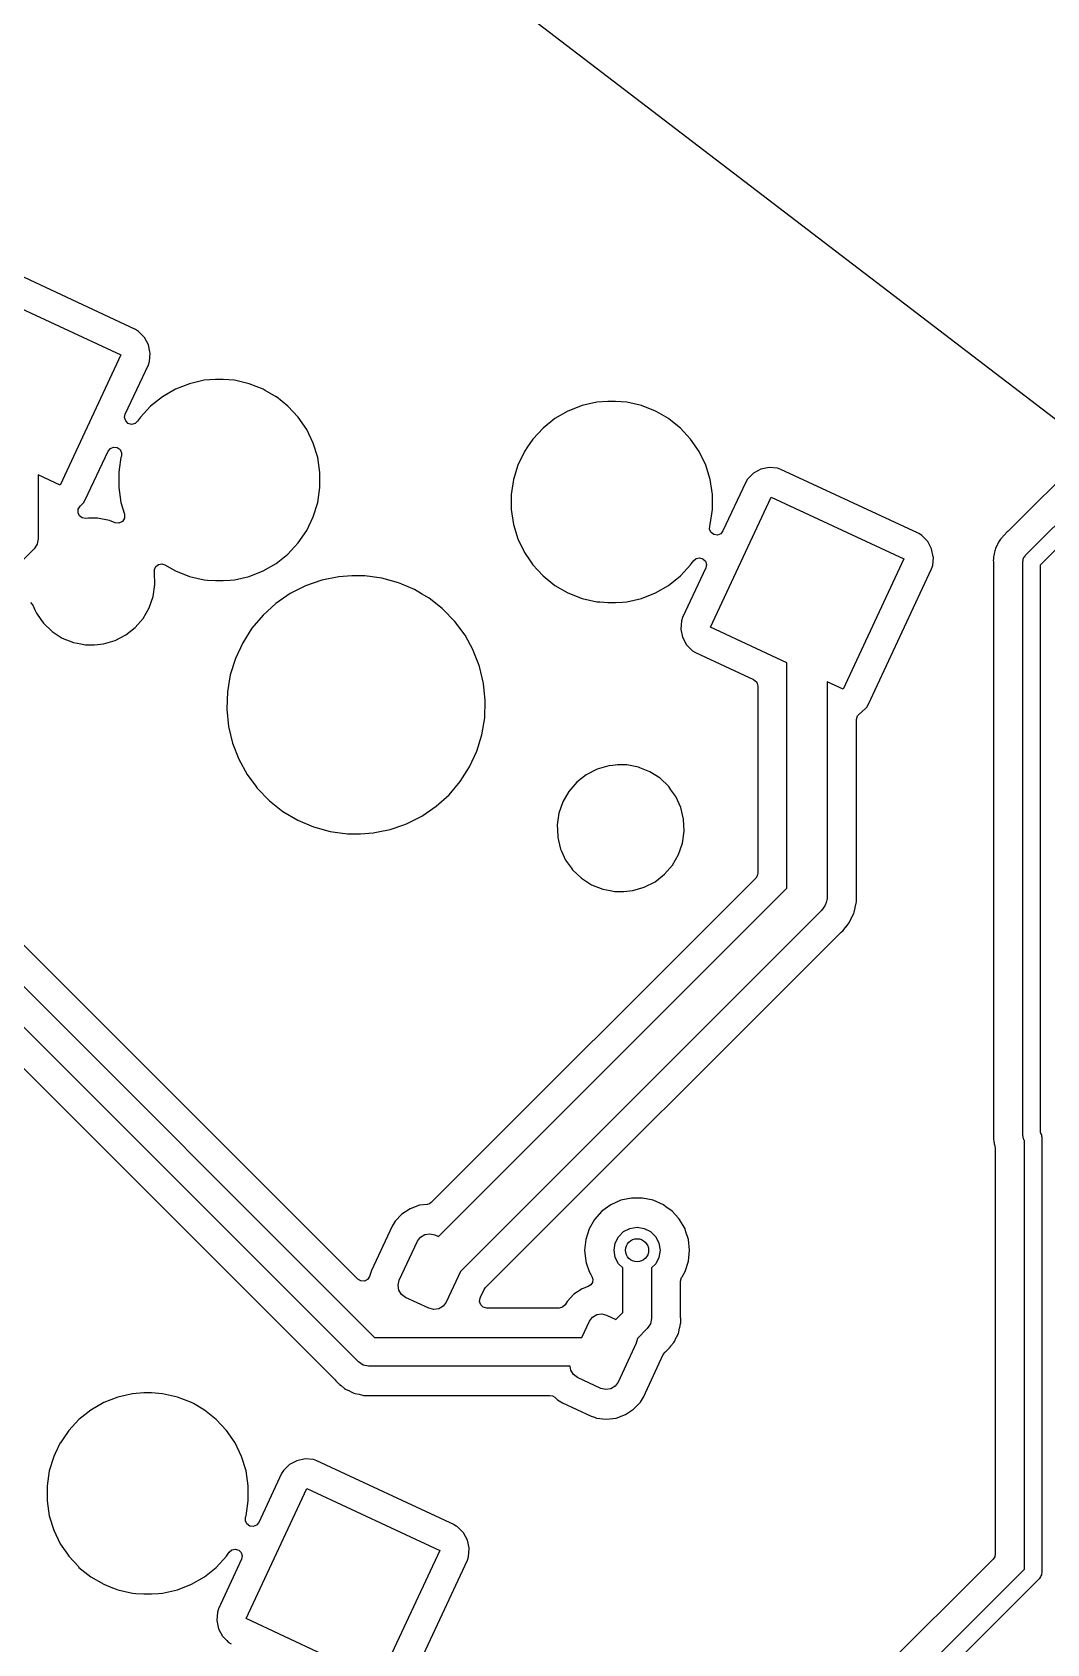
# Model space of a CAD drawing. Extents: x 15 to 269, y -160 to -43.
# Drawn here: x 110.55 to 128.2, y -99.75 to -71.7 of the extents above; entities that cross this region are included whole.
import ezdxf

# ---------------------------------------------------------------- set-up
doc = ezdxf.new("R2010")
doc.units = 0
doc.layers.add('BLACK', color=7, linetype='CONTINUOUS')

msp = doc.modelspace()

# ---------------------------------------------------------------- linework, layer by layer
at = {"layer": 'BLACK', "linetype": 'CONTINUOUS'}
for p, q in [((97.8404, -55.0986), (128.826, -78.7979)), ((112.345, -76.8772), (109.946, -75.7584)), ((109.775, -76.2399), (112.086, -77.3175)), ((127.824, -80.8068), (131.908, -76.7223)), ((112.38, -76.8981), (112.345, -76.8772)), ((112.345, -76.8772), (112.345, -76.8772)), ((112.398, -76.9087), (112.38, -76.8981)), ((112.5, -77.0129), (112.398, -76.9087)), ((112.569, -77.1418), (112.5, -77.0129)), ((132.074, -76.9814), (128.08, -80.975)), ((112.086, -77.3175), (111.03, -79.5833)), ((112.595, -77.2647), (112.569, -77.1418)), ((112.588, -77.4307), (112.599, -77.285)), ((112.599, -77.285), (112.595, -77.2647)), ((112.166, -78.35), (112.568, -77.4884)), ((112.568, -77.4884), (112.588, -77.4307)), ((113.04, -77.9148), (112.812, -78.046)), ((113.284, -77.819), (113.04, -77.9148)), ((113.54, -77.7606), (113.284, -77.819)), ((113.736, -77.7459), (113.54, -77.7606)), ((113.867, -77.7459), (113.736, -77.7459)), ((113.736, -77.7459), (113.736, -77.7459)), ((114.063, -77.7606), (113.867, -77.7459)), ((113.867, -77.7459), (113.867, -77.7459)), ((114.319, -77.819), (114.063, -77.7606)), ((114.563, -77.9148), (114.319, -77.819)), ((114.6, -77.9362), (114.563, -77.9148)), ((114.563, -77.9148), (114.563, -77.9148)), ((114.563, -77.9148), (114.563, -77.9148)), ((114.79, -78.046), (114.6, -77.9362)), ((112.607, -78.2096), (112.429, -78.4019)), ((112.812, -78.046), (112.607, -78.2096)), ((114.794, -78.0492), (114.79, -78.046)), ((114.995, -78.2096), (114.794, -78.0492)), ((115.174, -78.4019), (114.995, -78.2096)), ((114.995, -78.2096), (114.995, -78.2096)), ((114.995, -78.2096), (114.995, -78.2096)), ((120.112, -78.2006), (119.868, -78.2964)), ((120.368, -78.1422), (120.112, -78.2006)), ((120.564, -78.1275), (120.368, -78.1422)), ((120.695, -78.1275), (120.564, -78.1275)), ((120.564, -78.1275), (120.564, -78.1275)), ((120.891, -78.1422), (120.695, -78.1275)), ((120.695, -78.1275), (120.695, -78.1275)), ((121.147, -78.2006), (120.891, -78.1422)), ((121.391, -78.2964), (121.147, -78.2006)), ((112.155, -78.4098), (112.166, -78.35)), ((112.173, -78.4679), (112.155, -78.4098)), ((112.217, -78.5102), (112.173, -78.4679)), ((112.276, -78.5264), (112.217, -78.5102)), ((112.335, -78.5126), (112.276, -78.5264)), ((112.381, -78.4722), (112.335, -78.5126)), ((112.429, -78.4019), (112.381, -78.4722)), ((115.322, -78.6187), (115.174, -78.4019)), ((115.174, -78.4019), (115.174, -78.4019)), ((115.174, -78.4019), (115.174, -78.4019)), ((119.641, -78.4276), (119.436, -78.5912)), ((119.868, -78.2964), (119.641, -78.4276)), ((121.412, -78.3081), (121.391, -78.2964)), ((121.391, -78.2964), (121.391, -78.2964)), ((121.391, -78.2964), (121.391, -78.2964)), ((121.619, -78.4276), (121.412, -78.3081)), ((121.657, -78.4585), (121.619, -78.4276)), ((121.824, -78.5912), (121.657, -78.4585)), ((115.435, -78.8551), (115.322, -78.6187)), ((119.257, -78.7835), (119.166, -78.9181)), ((119.436, -78.5912), (119.257, -78.7835)), ((122.002, -78.7835), (121.824, -78.5912)), ((121.824, -78.5912), (121.824, -78.5912)), ((121.824, -78.5912), (121.824, -78.5912)), ((122.15, -79.0003), (122.002, -78.7835)), ((122.002, -78.7835), (122.002, -78.7835)), ((122.002, -78.7835), (122.002, -78.7835)), ((111.47, -79.8423), (111.867, -78.9921)), ((111.867, -78.9921), (111.906, -78.9446)), ((111.906, -78.9446), (111.963, -78.9216)), ((111.963, -78.9216), (112.024, -78.9288)), ((112.024, -78.9288), (112.074, -78.9644)), ((112.074, -78.9644), (112.101, -79.0197)), ((112.098, -79.0811), (112.09, -79.1058)), ((112.101, -79.0197), (112.098, -79.0811)), ((115.513, -79.1058), (115.435, -78.8551)), ((119.11, -79.0003), (118.996, -79.2367)), ((119.166, -78.9181), (119.11, -79.0003)), ((122.264, -79.2367), (122.15, -79.0003)), ((128.899, -79.0126), (127.525, -80.3862)), ((112.059, -79.3097), (112.051, -79.3652)), ((112.051, -79.3652), (112.051, -79.6276)), ((112.09, -79.1058), (112.059, -79.3097)), ((115.552, -79.3652), (115.513, -79.1058)), ((115.552, -79.6276), (115.552, -79.3652)), ((118.996, -79.2367), (118.918, -79.4874)), ((122.341, -79.4874), (122.264, -79.2367)), ((123.225, -79.3084), (123.097, -79.3774)), ((123.369, -79.2784), (123.225, -79.3084)), ((123.514, -79.29), (123.369, -79.2784)), ((123.572, -79.3097), (123.514, -79.29)), ((125.946, -80.4166), (123.572, -79.3097)), ((111.03, -79.5833), (110.653, -79.4074)), ((110.653, -79.4074), (110.653, -80.5174)), ((112.051, -79.6276), (112.09, -79.887)), ((115.513, -79.887), (115.552, -79.6276)), ((118.918, -79.4874), (118.879, -79.7468)), ((122.38, -79.7468), (122.341, -79.4874)), ((122.961, -79.5321), (122.564, -80.3823)), ((122.992, -79.48), (122.961, -79.5321)), ((123.097, -79.3774), (122.992, -79.48)), ((111.379, -79.9529), (111.439, -79.8944)), ((111.439, -79.8944), (111.47, -79.8423)), ((112.09, -79.887), (112.152, -80.088)), ((115.435, -80.1377), (115.513, -79.887)), ((118.879, -79.7468), (118.879, -80.0092)), ((122.345, -82.0569), (123.401, -79.7911)), ((122.38, -80.0092), (122.38, -79.7468)), ((123.401, -79.7911), (125.712, -80.8688)), ((111.345, -80.0647), (111.348, -80.0045)), ((111.37, -80.1195), (111.345, -80.0647)), ((111.348, -80.0045), (111.379, -79.9529)), ((111.418, -80.1557), (111.37, -80.1195)), ((111.478, -80.1647), (111.418, -80.1557)), ((111.524, -80.1603), (111.478, -80.1647)), ((111.682, -80.1603), (111.524, -80.1603)), ((111.889, -80.2001), (111.682, -80.1603)), ((111.682, -80.1603), (111.682, -80.1603)), ((111.918, -80.2121), (111.889, -80.2001)), ((111.889, -80.2001), (111.889, -80.2001)), ((111.889, -80.2001), (111.889, -80.2001)), ((112.153, -80.1568), (112.117, -80.2157)), ((112.152, -80.088), (112.153, -80.1568)), ((115.322, -80.3741), (115.435, -80.1377)), ((118.879, -80.0092), (118.918, -80.2686)), ((122.341, -80.2686), (122.38, -80.0092)), ((111.987, -80.2396), (111.918, -80.2121)), ((112.056, -80.2465), (111.987, -80.2396)), ((112.117, -80.2157), (112.056, -80.2465)), ((115.174, -80.5909), (115.322, -80.3741)), ((118.918, -80.2686), (118.996, -80.5193)), ((122.331, -80.3547), (122.334, -80.2933)), ((122.357, -80.41), (122.331, -80.3547)), ((122.334, -80.2933), (122.341, -80.2686)), ((122.407, -80.4456), (122.357, -80.41)), ((122.469, -80.4528), (122.407, -80.4456)), ((122.525, -80.4298), (122.469, -80.4528)), ((122.564, -80.3823), (122.525, -80.4298)), ((125.971, -80.4285), (125.946, -80.4166)), ((126, -80.4456), (125.971, -80.4285)), ((126.023, -80.46), (126, -80.4456)), ((126.126, -80.5642), (126.023, -80.46)), ((127.425, -80.489), (127.393, -80.5228)), ((127.432, -80.4802), (127.425, -80.489)), ((127.435, -80.4766), (127.432, -80.4802)), ((127.436, -80.4761), (127.435, -80.4766)), ((127.456, -80.4559), (127.436, -80.4761)), ((127.458, -80.4532), (127.456, -80.4559)), ((127.509, -80.3997), (127.458, -80.4532)), ((127.525, -80.3862), (127.509, -80.3997)), ((110.579, -80.6941), (107.321, -83.9526)), ((110.634, -80.613), (110.579, -80.6941)), ((110.579, -80.6941), (110.579, -80.6941)), ((110.635, -80.6064), (110.634, -80.613)), ((110.653, -80.5174), (110.635, -80.6064)), ((110.653, -80.5174), (110.653, -80.5174)), ((114.995, -80.7832), (115.11, -80.6595)), ((115.11, -80.6595), (115.174, -80.5909)), ((115.174, -80.5909), (115.174, -80.5909)), ((115.174, -80.5909), (115.174, -80.5909)), ((118.996, -80.5193), (119.11, -80.7557)), ((119.11, -80.7557), (119.209, -80.9022)), ((126.195, -80.6931), (126.126, -80.5642)), ((126.224, -80.8297), (126.195, -80.6931)), ((127.293, -80.7277), (127.285, -80.7734)), ((127.301, -80.7079), (127.293, -80.7277)), ((127.308, -80.6895), (127.301, -80.7079)), ((127.313, -80.6686), (127.308, -80.6895)), ((127.335, -80.628), (127.313, -80.6686)), ((127.34, -80.6175), (127.335, -80.628)), ((127.359, -80.575), (127.34, -80.6175)), ((127.372, -80.5579), (127.359, -80.575)), ((127.383, -80.5417), (127.372, -80.5579)), ((127.393, -80.5228), (127.383, -80.5417)), ((112.673, -81.0509), (112.698, -80.9996)), ((112.673, -81.0923), (112.673, -81.0509)), ((112.698, -80.9996), (112.744, -80.9653)), ((112.744, -80.9653), (112.801, -80.9552)), ((112.801, -80.9552), (112.855, -80.9716)), ((112.855, -80.9716), (113.04, -81.078)), ((114.563, -81.078), (114.79, -80.9468)), ((114.79, -80.9468), (114.995, -80.7832)), ((119.209, -80.9022), (119.257, -80.9725)), ((119.257, -80.9725), (119.431, -81.1599)), ((121.824, -81.1648), (122.002, -80.9725)), ((122.265, -81.0244), (121.863, -81.886)), ((122.002, -80.9725), (122.05, -80.9022)), ((122.05, -80.9022), (122.096, -80.8618)), ((122.096, -80.8618), (122.155, -80.8481)), ((122.155, -80.8481), (122.214, -80.8643)), ((122.214, -80.8643), (122.258, -80.9065)), ((122.258, -80.9065), (122.276, -80.9646)), ((122.276, -80.9646), (122.265, -81.0244)), ((125.712, -80.8688), (124.656, -83.1345)), ((125.096, -83.3935), (126.194, -81.0396)), ((126.194, -81.0396), (126.213, -80.982)), ((126.213, -80.982), (126.225, -80.8362)), ((126.225, -80.8362), (126.224, -80.8297)), ((127.269, -80.8778), (127.267, -80.892)), ((127.267, -80.892), (127.27, -80.9244)), ((127.27, -80.8707), (127.269, -80.8778)), ((127.271, -80.8513), (127.27, -80.8707)), ((127.27, -80.9244), (127.271, -80.9381)), ((127.283, -80.7849), (127.271, -80.8297)), ((127.271, -80.8297), (127.271, -80.8513)), ((127.271, -80.9381), (127.271, -80.9498)), ((127.271, -80.9498), (127.271, -90.8156)), ((127.285, -80.7734), (127.283, -80.7849)), ((127.78, -80.9129), (127.785, -80.8938)), ((127.78, -90.902), (127.78, -80.9129)), ((127.785, -80.8741), (127.795, -80.857)), ((127.785, -80.8938), (127.785, -80.8741)), ((127.795, -80.857), (127.8, -80.8379)), ((127.8, -80.8379), (127.814, -80.8239)), ((127.814, -80.8239), (127.824, -80.8068)), ((128.08, -80.975), (128.08, -90.8471)), ((112.652, -81.5225), (112.682, -81.3143)), ((112.671, -81.0924), (112.673, -81.0923)), ((112.672, -81.1042), (112.671, -81.0924)), ((112.682, -81.3143), (112.672, -81.1042)), ((112.672, -81.1042), (112.672, -81.1042)), ((113.04, -81.078), (113.284, -81.1738)), ((113.284, -81.1738), (113.54, -81.2322)), ((113.54, -81.2322), (113.596, -81.2364)), ((113.596, -81.2364), (113.736, -81.2469)), ((113.736, -81.2469), (113.736, -81.2469)), ((113.736, -81.2469), (113.867, -81.2469)), ((113.867, -81.2469), (113.989, -81.2377)), ((113.867, -81.2469), (113.867, -81.2469)), ((113.989, -81.2377), (114.063, -81.2322)), ((114.063, -81.2322), (114.319, -81.1738)), ((114.319, -81.1738), (114.563, -81.078)), ((115.587, -81.2391), (115.303, -81.3377)), ((115.881, -81.1792), (115.587, -81.2391)), ((116.106, -81.1642), (115.881, -81.1792)), ((116.331, -81.1642), (116.106, -81.1642)), ((116.106, -81.1642), (116.106, -81.1642)), ((116.629, -81.2043), (116.331, -81.1642)), ((116.919, -81.2836), (116.629, -81.2043)), ((116.629, -81.2043), (116.629, -81.2043)), ((116.629, -81.2043), (116.629, -81.2043)), ((116.98, -81.3096), (116.919, -81.2836)), ((117.195, -81.4009), (116.98, -81.3096)), ((119.431, -81.1599), (119.436, -81.1648)), ((119.436, -81.1648), (119.641, -81.3284)), ((119.641, -81.3284), (119.868, -81.4596)), ((121.391, -81.4596), (121.619, -81.3284)), ((121.619, -81.3284), (121.824, -81.1648)), ((112.583, -81.7213), (112.652, -81.5225)), ((115.035, -81.4732), (114.787, -81.6433)), ((115.303, -81.3377), (115.035, -81.4732)), ((117.321, -81.4752), (117.195, -81.4009)), ((117.454, -81.5541), (117.321, -81.4752)), ((117.676, -81.7296), (117.454, -81.5541)), ((119.868, -81.4596), (120.112, -81.5554)), ((120.112, -81.5554), (120.368, -81.6138)), ((120.891, -81.6138), (121.147, -81.5554)), ((121.147, -81.5554), (121.391, -81.4596)), ((110.518, -81.6283), (110.555, -81.6747)), ((110.555, -81.6747), (110.591, -81.7553)), ((110.591, -81.7553), (110.619, -81.8149)), ((110.619, -81.8149), (110.697, -81.9245)), ((112.478, -81.9035), (112.583, -81.7213)), ((114.564, -81.8448), (114.37, -82.0743)), ((114.787, -81.6433), (114.564, -81.8448)), ((117.69, -81.7403), (117.676, -81.7296)), ((117.899, -81.9563), (117.69, -81.7403)), ((120.368, -81.6138), (120.424, -81.618)), ((120.424, -81.618), (120.564, -81.6285)), ((120.564, -81.6285), (120.564, -81.6285)), ((120.564, -81.6285), (120.695, -81.6285)), ((120.695, -81.6285), (120.818, -81.6193)), ((120.695, -81.6285), (120.695, -81.6285)), ((120.818, -81.6193), (120.891, -81.6138)), ((121.863, -81.886), (121.844, -81.9437)), ((110.697, -81.9245), (110.741, -81.9862)), ((110.741, -81.9862), (110.893, -82.1314)), ((110.893, -82.1314), (110.893, -82.1314)), ((110.893, -82.1314), (110.893, -82.1314)), ((110.893, -82.1314), (111.07, -82.2451)), ((112.175, -82.1925), (112.34, -82.0624)), ((112.34, -82.0624), (112.478, -81.9035)), ((114.37, -82.0743), (114.208, -82.3276)), ((118.077, -82.1982), (117.899, -81.9563)), ((121.844, -81.9437), (121.832, -82.0895)), ((121.832, -82.0895), (121.862, -82.2326)), ((123.678, -82.6788), (122.345, -82.0569)), ((111.07, -82.2451), (111.07, -82.2451)), ((111.07, -82.2451), (111.265, -82.3233)), ((111.265, -82.3233), (111.394, -82.3481)), ((111.394, -82.3481), (111.472, -82.3631)), ((111.472, -82.3631), (111.472, -82.3631)), ((111.472, -82.3631), (111.629, -82.3631)), ((111.629, -82.3631), (111.786, -82.3481)), ((111.629, -82.3631), (111.629, -82.3631)), ((111.786, -82.3481), (111.988, -82.2889)), ((111.988, -82.2889), (112.175, -82.1925)), ((114.208, -82.3276), (114.082, -82.6001)), ((118.217, -82.4538), (118.077, -82.1982)), ((118.221, -82.4617), (118.217, -82.4538)), ((121.862, -82.2326), (121.931, -82.3615)), ((121.931, -82.3615), (121.931, -82.3615)), ((121.931, -82.3615), (122.034, -82.4657)), ((114.082, -82.6001), (113.993, -82.8871)), ((118.31, -82.6917), (118.221, -82.4617)), ((118.329, -82.7421), (118.31, -82.6917)), ((122.034, -82.4657), (122.086, -82.4972)), ((122.086, -82.4972), (122.686, -82.7773)), ((123.678, -86.5974), (123.678, -82.6788)), ((113.993, -82.8871), (113.943, -83.1796)), ((118.399, -83.0345), (118.329, -82.7421)), ((122.686, -82.7773), (123.098, -82.9694)), ((123.098, -82.9694), (123.151, -83.0152)), ((123.151, -83.0152), (123.17, -83.0818)), ((124.656, -83.1345), (124.378, -83.0053)), ((124.378, -83.0053), (124.378, -86.7423)), ((113.943, -83.1834), (113.933, -83.4752)), ((113.943, -83.1796), (113.943, -83.1834)), ((118.429, -83.3334), (118.399, -83.0345)), ((123.17, -83.0818), (123.17, -86.3354)), ((105.4, -83.3133), (116.503, -94.4164)), ((113.933, -83.4752), (113.933, -83.4838)), ((113.933, -83.4838), (113.963, -83.7827)), ((118.419, -83.6338), (118.429, -83.3334)), ((124.905, -83.5981), (124.952, -83.5525)), ((124.952, -83.5525), (124.96, -83.5482)), ((124.96, -83.5482), (125.065, -83.4457)), ((124.96, -83.5482), (124.96, -83.5482)), ((124.96, -83.5482), (124.96, -83.5482)), ((125.065, -83.4457), (125.096, -83.3935)), ((116.223, -94.8432), (105.168, -83.7878)), ((113.963, -83.7827), (114.032, -84.075)), ((118.369, -83.9301), (118.419, -83.6338)), ((124.887, -83.6618), (124.905, -83.5981)), ((124.887, -86.6489), (124.887, -83.6618)), ((114.032, -84.075), (114.14, -84.3555)), ((118.28, -84.2171), (118.369, -83.9301)), ((114.14, -84.3555), (114.285, -84.619)), ((118.153, -84.4896), (118.28, -84.2171)), ((105.086, -84.4259), (115.818, -95.1573)), ((114.285, -84.619), (114.438, -84.8263)), ((117.992, -84.7429), (118.153, -84.4896)), ((120.187, -84.6247), (120.021, -84.7548)), ((120.374, -84.5283), (120.187, -84.6247)), ((120.576, -84.4691), (120.374, -84.5283)), ((120.647, -84.4623), (120.576, -84.4691)), ((120.732, -84.4541), (120.647, -84.4623)), ((120.89, -84.4541), (120.732, -84.4541)), ((121.097, -84.4939), (120.89, -84.4541)), ((120.89, -84.4541), (120.89, -84.4541)), ((121.118, -84.5023), (121.097, -84.4939)), ((121.097, -84.4939), (121.097, -84.4939)), ((121.097, -84.4939), (121.097, -84.4939)), ((121.292, -84.5721), (121.118, -84.5023)), ((121.469, -84.6858), (121.292, -84.5721)), ((121.621, -84.831), (121.469, -84.6858)), ((121.469, -84.6858), (121.469, -84.6858)), ((121.469, -84.6858), (121.469, -84.6858)), ((116.21, -93.4036), (107.593, -84.7869)), ((114.438, -84.8263), (114.463, -84.8609)), ((114.463, -84.8609), (114.672, -85.0769)), ((117.575, -85.1739), (117.798, -84.9724)), ((117.798, -84.9724), (117.992, -84.7429)), ((119.884, -84.9137), (119.778, -85.0959)), ((120.021, -84.7548), (119.884, -84.9137)), ((121.66, -84.8851), (121.621, -84.831)), ((121.743, -85.0023), (121.66, -84.8851)), ((114.672, -85.0769), (114.908, -85.2631)), ((117.344, -85.3325), (117.575, -85.1739)), ((119.778, -85.0959), (119.71, -85.2947)), ((121.83, -85.1936), (121.743, -85.0023)), ((121.743, -85.0023), (121.743, -85.0023)), ((121.743, -85.0023), (121.743, -85.0023)), ((121.88, -85.398), (121.83, -85.1936)), ((114.908, -85.2631), (115.166, -85.4163)), ((115.166, -85.4163), (115.443, -85.5336)), ((115.443, -85.5336), (115.443, -85.5336)), ((115.443, -85.5336), (115.443, -85.5336)), ((115.443, -85.5336), (115.503, -85.55)), ((116.775, -85.5781), (116.992, -85.5029)), ((116.992, -85.5029), (117.059, -85.4795)), ((117.059, -85.4795), (117.211, -85.4025)), ((117.211, -85.4025), (117.327, -85.344)), ((117.327, -85.344), (117.344, -85.3325)), ((119.71, -85.2947), (119.68, -85.4984)), ((119.68, -85.4984), (119.68, -85.5029)), ((119.68, -85.5029), (119.683, -85.5788)), ((121.89, -85.6081), (121.88, -85.398)), ((115.503, -85.55), (115.733, -85.6129)), ((115.733, -85.6129), (116.031, -85.653)), ((116.031, -85.653), (116.256, -85.653)), ((116.256, -85.653), (116.481, -85.638)), ((116.256, -85.653), (116.256, -85.653)), ((116.481, -85.638), (116.567, -85.6204)), ((116.567, -85.6204), (116.775, -85.5781)), ((119.683, -85.5788), (119.69, -85.713)), ((119.69, -85.713), (119.704, -85.7704)), ((119.704, -85.7704), (119.739, -85.9174)), ((121.791, -86.0151), (121.86, -85.8163)), ((121.86, -85.8163), (121.89, -85.6081)), ((119.739, -85.9174), (119.755, -85.9523)), ((119.755, -85.9523), (119.827, -86.1087)), ((121.686, -86.1973), (121.791, -86.0151)), ((119.827, -86.1087), (119.927, -86.2502)), ((119.927, -86.2502), (119.949, -86.28)), ((119.949, -86.28), (120.101, -86.4252)), ((121.383, -86.4863), (121.548, -86.3562)), ((121.548, -86.3562), (121.686, -86.1973)), ((123.17, -86.3354), (123.161, -86.3828)), ((123.134, -86.4231), (117.489, -92.0672)), ((117.613, -92.6629), (123.678, -86.5974)), ((120.101, -86.4252), (120.101, -86.4252)), ((120.101, -86.4252), (120.101, -86.4252)), ((120.101, -86.4252), (120.278, -86.5389)), ((120.278, -86.5389), (120.278, -86.5389)), ((120.278, -86.5389), (120.473, -86.6171)), ((120.473, -86.6171), (120.602, -86.6419)), ((120.602, -86.6419), (120.68, -86.6569)), ((120.68, -86.6569), (120.68, -86.6569)), ((120.68, -86.6569), (120.837, -86.6569)), ((120.837, -86.6569), (120.994, -86.6419)), ((120.837, -86.6569), (120.837, -86.6569)), ((120.994, -86.6419), (121.196, -86.5827)), ((121.196, -86.5827), (121.383, -86.4863)), ((123.161, -86.3828), (123.134, -86.4231)), ((124.889, -86.6722), (124.887, -86.6489)), ((124.336, -86.9089), (124.305, -86.9488)), ((124.339, -86.902), (124.336, -86.9089)), ((124.343, -86.8961), (124.339, -86.902)), ((124.357, -86.8477), (124.343, -86.8961)), ((124.374, -86.7999), (124.357, -86.8477)), ((124.375, -86.7898), (124.374, -86.7999)), ((124.378, -86.7423), (124.375, -86.7784)), ((124.375, -86.7784), (124.376, -86.7856)), ((124.376, -86.7856), (124.375, -86.7898)), ((124.847, -87.0181), (124.864, -86.9399)), ((124.864, -86.9399), (124.865, -86.9367)), ((124.865, -86.9367), (124.884, -86.8589)), ((124.884, -86.8589), (124.887, -86.8357)), ((124.884, -86.8589), (124.884, -86.8589)), ((124.884, -86.8589), (124.884, -86.8589)), ((124.887, -86.7523), (124.889, -86.6722)), ((124.887, -86.7557), (124.887, -86.7523)), ((124.887, -86.8357), (124.887, -86.7557)), ((124.276, -86.9898), (117.997, -93.2689)), ((124.305, -86.9488), (124.276, -86.9898)), ((124.706, -87.2699), (124.756, -87.2074)), ((124.756, -87.2074), (124.768, -87.1876)), ((124.756, -87.2074), (124.756, -87.2074)), ((124.756, -87.2074), (124.756, -87.2074)), ((124.768, -87.1876), (124.802, -87.1149)), ((124.768, -87.1876), (124.768, -87.1876)), ((124.768, -87.1876), (124.768, -87.1876)), ((124.802, -87.1149), (124.803, -87.1119)), ((124.803, -87.1119), (124.808, -87.1021)), ((124.808, -87.1021), (124.839, -87.0401)), ((124.839, -87.0401), (124.847, -87.0181)), ((124.839, -87.0401), (124.839, -87.0401)), ((124.839, -87.0401), (124.839, -87.0401)), ((124.847, -87.0181), (124.847, -87.0181)), ((124.847, -87.0181), (124.847, -87.0181)), ((118.435, -93.5496), (124.607, -87.3776)), ((124.607, -87.3776), (124.615, -87.3708)), ((124.615, -87.3708), (124.655, -87.3362)), ((124.655, -87.3362), (124.704, -87.2724)), ((124.704, -87.2724), (124.706, -87.2699)), ((127.271, -90.8156), (127.269, -90.837)), ((127.269, -90.837), (127.271, -90.9104)), ((128.08, -90.8471), (128.09, -90.857)), ((128.09, -90.857), (128.095, -90.8761)), ((127.271, -90.9104), (127.271, -90.9143)), ((127.271, -90.9143), (127.271, -90.9434)), ((127.271, -90.9434), (127.272, -90.9479)), ((127.272, -90.9479), (127.273, -90.9596)), ((127.273, -90.9596), (127.274, -91.0058)), ((127.274, -91.0058), (127.28, -91.0266)), ((127.28, -91.0266), (127.284, -91.0456)), ((127.284, -91.0456), (127.287, -91.0671)), ((127.287, -91.0671), (127.292, -91.0784)), ((127.292, -91.0784), (127.293, -91.0814)), ((127.293, -91.0814), (127.301, -91.127)), ((127.301, -91.127), (127.301, -98.1859)), ((127.785, -90.9211), (127.78, -90.902)), ((127.785, -90.9408), (127.785, -90.9211)), ((127.795, -90.9579), (127.785, -90.9408)), ((127.8, -90.977), (127.795, -90.9579)), ((127.81, -90.9869), (127.8, -90.977)), ((127.81, -98.4479), (127.81, -90.9869)), ((128.095, -90.8761), (128.105, -90.8932)), ((128.105, -90.8932), (128.105, -90.9129)), ((128.105, -90.9129), (128.11, -90.932)), ((128.11, -90.932), (128.11, -98.51)), ((117.122, -92.1769), (116.979, -92.2711)), ((117.283, -92.1182), (117.122, -92.1769)), ((117.416, -92.1027), (117.283, -92.1182)), ((117.456, -92.0911), (117.416, -92.1027)), ((117.489, -92.0672), (117.456, -92.0911)), ((120.459, -92.2211), (120.331, -92.3631)), ((120.613, -92.1089), (120.459, -92.2211)), ((120.788, -92.0312), (120.613, -92.1089)), ((120.975, -91.9915), (120.788, -92.0312)), ((121.165, -91.9915), (120.975, -91.9915)), ((120.975, -91.9915), (120.975, -91.9915)), ((121.352, -92.0312), (121.165, -91.9915)), ((121.165, -91.9915), (121.165, -91.9915)), ((121.527, -92.1089), (121.352, -92.0312)), ((121.572, -92.1415), (121.527, -92.1089)), ((121.681, -92.2211), (121.572, -92.1415)), ((121.788, -92.3397), (121.681, -92.2211)), ((116.809, -92.4825), (116.451, -93.2508)), ((116.861, -92.3958), (116.809, -92.4825)), ((116.979, -92.2711), (116.861, -92.3958)), ((120.235, -92.5284), (120.176, -92.7101)), ((120.331, -92.3631), (120.235, -92.5284)), ((120.835, -92.5764), (120.946, -92.5196)), ((120.946, -92.5196), (121.07, -92.5)), ((121.07, -92.5), (121.194, -92.5196)), ((121.194, -92.5196), (121.305, -92.5764)), ((121.809, -92.3631), (121.788, -92.3397)), ((121.905, -92.5284), (121.809, -92.3631)), ((121.921, -92.5797), (121.905, -92.5284)), ((116.933, -93.4215), (117.25, -92.7417)), ((117.25, -92.7417), (117.302, -92.6709)), ((117.302, -92.6709), (117.377, -92.6254)), ((117.377, -92.6254), (117.463, -92.612)), ((117.463, -92.612), (117.549, -92.6329)), ((117.549, -92.6329), (117.613, -92.6629)), ((120.176, -92.7101), (120.156, -92.9)), ((120.67, -92.9), (120.69, -92.7764)), ((120.69, -92.7764), (120.746, -92.6649)), ((120.746, -92.6649), (120.835, -92.5764)), ((121.305, -92.5764), (121.394, -92.6649)), ((121.394, -92.6649), (121.45, -92.7764)), ((121.45, -92.7764), (121.47, -92.9)), ((121.964, -92.7101), (121.921, -92.5797)), ((121.984, -92.9), (121.964, -92.7101)), ((120.156, -92.9), (120.176, -93.0899)), ((120.176, -93.0899), (120.186, -93.1208)), ((120.69, -93.0236), (120.67, -92.9)), ((120.746, -93.1351), (120.69, -93.0236)), ((121.45, -93.0236), (121.394, -93.1351)), ((121.47, -92.9), (121.45, -93.0236)), ((121.905, -93.2716), (121.964, -93.0899)), ((121.964, -93.0899), (121.984, -92.9)), ((116.414, -93.3567), (116.38, -93.4083)), ((116.451, -93.2508), (116.414, -93.3567)), ((117.997, -93.2689), (117.748, -93.8018)), ((120.186, -93.1208), (120.235, -93.2716)), ((120.235, -93.2716), (120.264, -93.3203)), ((120.264, -93.3203), (120.283, -93.3546)), ((120.283, -93.3546), (120.3, -93.4058)), ((120.82, -93.2087), (120.746, -93.1351)), ((120.82, -93.9827), (120.82, -93.2087)), ((121.394, -93.1351), (121.32, -93.2087)), ((121.32, -93.2087), (121.32, -94.0862)), ((121.828, -93.4365), (121.845, -93.3745)), ((121.845, -93.3745), (121.853, -93.3608)), ((121.853, -93.3608), (121.905, -93.2716)), ((116.263, -93.4351), (116.21, -93.4036)), ((116.325, -93.4368), (116.263, -93.4351)), ((116.38, -93.4083), (116.325, -93.4368)), ((116.912, -93.5067), (116.933, -93.4215)), ((116.925, -93.5935), (116.912, -93.5067)), ((116.971, -93.6686), (116.925, -93.5935)), ((117.042, -93.7205), (116.971, -93.6686)), ((118.348, -93.719), (118.411, -93.5849)), ((118.411, -93.5849), (118.435, -93.5496)), ((119.97, -93.6657), (119.852, -93.7905)), ((120.113, -93.5715), (119.97, -93.6657)), ((120.218, -93.5331), (120.113, -93.5715)), ((120.264, -93.5043), (120.218, -93.5331)), ((120.293, -93.459), (120.264, -93.5043)), ((120.3, -93.4058), (120.293, -93.459)), ((121.828, -94.0734), (121.828, -93.4365)), ((117.449, -93.9106), (117.042, -93.7205)), ((117.535, -93.9315), (117.449, -93.9106)), ((117.621, -93.9182), (117.535, -93.9315)), ((117.696, -93.8726), (117.621, -93.9182)), ((117.748, -93.8018), (117.696, -93.8726)), ((118.331, -93.792), (118.342, -93.7315)), ((118.35, -93.8505), (118.331, -93.792)), ((118.342, -93.7315), (118.348, -93.719)), ((118.395, -93.8926), (118.35, -93.8505)), ((118.455, -93.9079), (118.395, -93.8926)), ((119.712, -93.9079), (118.455, -93.9079)), ((119.773, -93.8917), (119.712, -93.9079)), ((119.818, -93.8475), (119.773, -93.8917)), ((119.852, -93.7905), (119.818, -93.8475)), ((120.11, -94.4164), (120.24, -94.1364)), ((120.24, -94.1364), (120.292, -94.0656)), ((120.292, -94.0656), (120.367, -94.02)), ((120.367, -94.02), (120.454, -94.0067)), ((120.454, -94.0067), (120.539, -94.0275)), ((120.539, -94.0275), (120.7, -94.1025)), ((120.7, -94.1025), (120.82, -93.9827)), ((121.301, -94.1819), (121.247, -94.263)), ((121.32, -94.0862), (121.301, -94.1819)), ((121.811, -94.2487), (121.828, -94.1749)), ((121.829, -94.077), (121.828, -94.0734)), ((121.828, -94.1749), (121.829, -94.1737)), ((121.828, -94.1749), (121.828, -94.1749)), ((121.831, -94.1528), (121.829, -94.077)), ((121.829, -94.1737), (121.831, -94.154)), ((121.831, -94.154), (121.831, -94.1528)), ((121.831, -94.1528), (121.831, -94.1528)), ((116.503, -94.4164), (120.11, -94.4164)), ((121.077, -94.4332), (121.056, -94.5167)), ((121.247, -94.263), (121.077, -94.4332)), ((121.247, -94.263), (121.247, -94.263)), ((121.659, -94.564), (121.708, -94.5059)), ((121.708, -94.5059), (121.709, -94.505)), ((121.708, -94.5059), (121.708, -94.5059)), ((121.709, -94.505), (121.719, -94.4882)), ((121.719, -94.4882), (121.72, -94.4871)), ((121.72, -94.4871), (121.752, -94.4184)), ((121.72, -94.4871), (121.72, -94.4871)), ((121.752, -94.4184), (121.754, -94.4152)), ((121.754, -94.4152), (121.788, -94.3474)), ((121.788, -94.3464), (121.795, -94.3276)), ((121.788, -94.3474), (121.788, -94.3464)), ((121.788, -94.3474), (121.788, -94.3474)), ((121.795, -94.3264), (121.81, -94.2521)), ((121.795, -94.3276), (121.795, -94.3264)), ((121.795, -94.3264), (121.795, -94.3264)), ((121.81, -94.2521), (121.811, -94.2487)), ((121.056, -94.5167), (120.739, -95.1965)), ((121.179, -95.4557), (121.525, -94.7145)), ((121.525, -94.7145), (121.55, -94.6792)), ((121.55, -94.6792), (121.561, -94.668)), ((121.561, -94.668), (121.575, -94.6563)), ((121.575, -94.6563), (121.594, -94.6417)), ((121.594, -94.6417), (121.626, -94.6033)), ((121.626, -94.6033), (121.634, -94.5953)), ((121.634, -94.5953), (121.638, -94.5913)), ((121.638, -94.5913), (121.657, -94.5667)), ((121.657, -94.5667), (121.659, -94.564)), ((116.304, -94.8974), (116.223, -94.8432)), ((116.223, -94.8432), (116.223, -94.8432)), ((116.4, -94.9164), (116.304, -94.8974)), ((119.905, -94.9164), (116.4, -94.9164)), ((119.916, -94.9881), (119.905, -94.9164)), ((119.962, -95.0632), (119.916, -94.9881)), ((120.032, -95.1151), (119.962, -95.0632)), ((115.818, -95.1573), (115.83, -95.1709)), ((115.83, -95.1709), (115.844, -95.1905)), ((115.844, -95.1905), (115.883, -95.2227)), ((115.883, -95.2227), (115.891, -95.23)), ((115.891, -95.23), (115.895, -95.234)), ((115.895, -95.234), (115.919, -95.2534)), ((115.919, -95.2534), (115.922, -95.2557)), ((115.922, -95.2557), (115.98, -95.3044)), ((115.98, -95.3044), (115.98, -95.3044)), ((115.98, -95.3044), (115.981, -95.3052)), ((115.981, -95.3052), (115.998, -95.3159)), ((115.998, -95.3159), (115.999, -95.3164)), ((115.999, -95.3164), (115.999, -95.3164)), ((115.999, -95.3164), (116.065, -95.3473)), ((116.065, -95.3473), (116.067, -95.3484)), ((116.067, -95.3484), (116.071, -95.35)), ((116.071, -95.35), (116.14, -95.3845)), ((120.44, -95.3053), (120.032, -95.1151)), ((120.525, -95.3262), (120.44, -95.3053)), ((120.612, -95.3128), (120.525, -95.3262)), ((120.687, -95.2673), (120.612, -95.3128)), ((120.739, -95.1965), (120.687, -95.2673)), ((111.793, -95.5502), (111.566, -95.6814)), ((112.037, -95.4543), (111.793, -95.5502)), ((112.293, -95.396), (112.037, -95.4543)), ((112.489, -95.3813), (112.293, -95.396)), ((112.62, -95.3813), (112.489, -95.3813)), ((112.489, -95.3813), (112.489, -95.3813)), ((112.816, -95.396), (112.62, -95.3813)), ((112.62, -95.3813), (112.62, -95.3813)), ((113.072, -95.4543), (112.816, -95.396)), ((113.316, -95.5502), (113.072, -95.4543)), ((113.35, -95.5699), (113.316, -95.5502)), ((113.316, -95.5502), (113.316, -95.5502)), ((113.316, -95.5502), (113.316, -95.5502)), ((113.543, -95.6814), (113.35, -95.5699)), ((116.14, -95.3845), (116.158, -95.3911)), ((116.158, -95.3911), (116.159, -95.3913)), ((116.159, -95.3913), (116.159, -95.3913)), ((116.159, -95.3913), (116.234, -95.4067)), ((116.234, -95.4067), (116.237, -95.4074)), ((116.237, -95.4074), (116.311, -95.4249)), ((116.311, -95.4249), (116.311, -95.4249)), ((116.311, -95.4249), (116.312, -95.4252)), ((116.312, -95.4252), (116.332, -95.4272)), ((116.332, -95.4272), (116.333, -95.4272)), ((116.333, -95.4272), (116.408, -95.425)), ((116.333, -95.4272), (116.333, -95.4272)), ((116.408, -95.425), (116.409, -95.425)), ((116.409, -95.425), (116.413, -95.4249)), ((116.413, -95.4249), (119.554, -95.4249)), ((119.554, -95.4249), (119.6, -95.4337)), ((119.6, -95.4337), (119.639, -95.4587)), ((119.639, -95.4587), (119.686, -95.5036)), ((119.686, -95.5036), (119.773, -95.5553)), ((119.773, -95.5553), (120.27, -95.7868)), ((121.01, -95.6671), (121.128, -95.5424)), ((121.128, -95.5424), (121.179, -95.4557)), ((111.36, -95.845), (111.182, -96.0373)), ((111.566, -95.6814), (111.36, -95.845)), ((113.748, -95.845), (113.543, -95.6814)), ((113.543, -95.6814), (113.543, -95.6814)), ((113.927, -96.0373), (113.748, -95.845)), ((113.748, -95.845), (113.748, -95.845)), ((113.748, -95.845), (113.748, -95.845)), ((120.27, -95.7868), (120.327, -95.8066)), ((120.327, -95.8066), (120.365, -95.82)), ((120.365, -95.82), (120.535, -95.8399)), ((120.535, -95.8399), (120.706, -95.82)), ((120.706, -95.82), (120.867, -95.7613)), ((120.867, -95.7613), (121.01, -95.6671)), ((111.083, -96.1826), (111.037, -96.2495)), ((111.182, -96.0373), (111.083, -96.1826)), ((114.075, -96.2541), (113.927, -96.0373)), ((113.927, -96.0373), (113.927, -96.0373)), ((113.927, -96.0373), (113.927, -96.0373)), ((110.946, -96.4378), (110.92, -96.4904)), ((111.034, -96.2541), (110.946, -96.4378)), ((111.037, -96.2495), (111.034, -96.2541)), ((114.189, -96.4904), (114.075, -96.2541)), ((110.843, -96.7411), (110.804, -97.0006)), ((110.92, -96.4904), (110.843, -96.7411)), ((114.266, -96.7411), (114.189, -96.4904)), ((114.305, -97.0006), (114.266, -96.7411)), ((114.917, -96.7337), (114.886, -96.7859)), ((115.021, -96.6312), (114.917, -96.7337)), ((115.15, -96.5621), (115.021, -96.6312)), ((115.293, -96.5322), (115.15, -96.5621)), ((115.439, -96.5437), (115.293, -96.5322)), ((115.497, -96.5634), (115.439, -96.5437)), ((117.894, -97.6811), (115.497, -96.5634)), ((110.804, -97.0006), (110.804, -97.2629)), ((114.305, -97.2629), (114.305, -97.0006)), ((114.886, -96.7859), (114.489, -97.636)), ((110.804, -97.2629), (110.843, -97.5224)), ((114.266, -97.5224), (114.305, -97.2629)), ((114.269, -99.3106), (115.326, -97.0449)), ((115.326, -97.0449), (117.637, -98.1225)), ((110.843, -97.5224), (110.92, -97.7731)), ((114.255, -97.6084), (114.258, -97.5471)), ((114.258, -97.5471), (114.266, -97.5224)), ((110.92, -97.7731), (111.034, -98.0095)), ((114.282, -97.6637), (114.255, -97.6084)), ((114.332, -97.6993), (114.282, -97.6637)), ((114.393, -97.7065), (114.332, -97.6993)), ((114.45, -97.6835), (114.393, -97.7065)), ((114.489, -97.636), (114.45, -97.6835)), ((117.896, -97.6822), (117.894, -97.6811)), ((117.924, -97.6994), (117.896, -97.6822)), ((117.948, -97.7137), (117.924, -97.6994)), ((118.051, -97.8179), (117.948, -97.7137)), ((118.12, -97.9468), (118.051, -97.8179)), ((111.034, -98.0095), (111.146, -98.1735)), ((113.927, -98.2262), (113.975, -98.1559)), ((113.975, -98.1559), (114.02, -98.1156)), ((114.02, -98.1156), (114.08, -98.1018)), ((114.08, -98.1018), (114.139, -98.118)), ((114.139, -98.118), (114.183, -98.1602)), ((114.183, -98.1602), (114.201, -98.2183)), ((117.637, -98.1225), (116.58, -100.388)), ((118.147, -98.0798), (118.12, -97.9468)), ((118.138, -98.2357), (118.15, -98.0899)), ((118.15, -98.0899), (118.147, -98.0798)), ((111.146, -98.1735), (111.182, -98.2262)), ((111.182, -98.2262), (111.349, -98.406)), ((111.349, -98.406), (111.36, -98.4186)), ((111.36, -98.4186), (111.566, -98.5821)), ((113.543, -98.5821), (113.748, -98.4186)), ((113.748, -98.4186), (113.927, -98.2262)), ((114.19, -98.2782), (113.788, -99.1398)), ((114.201, -98.2183), (114.19, -98.2782)), ((117.021, -100.647), (118.118, -98.2934)), ((118.118, -98.2934), (118.138, -98.2357)), ((127.265, -98.2736), (125.248, -100.291)), ((127.292, -98.2333), (127.265, -98.2736)), ((127.301, -98.1859), (127.292, -98.2333)), ((111.566, -98.5821), (111.793, -98.7133)), ((111.793, -98.7133), (111.945, -98.773)), ((113.072, -98.8092), (113.316, -98.7133)), ((113.316, -98.7133), (113.543, -98.5821)), ((125.388, -100.87), (127.81, -98.4479)), ((128.066, -98.6161), (125.6, -101.082)), ((128.076, -98.599), (128.066, -98.6161)), ((128.09, -98.585), (128.076, -98.599)), ((128.095, -98.5659), (128.09, -98.585)), ((128.105, -98.5488), (128.095, -98.5659)), ((128.11, -98.51), (128.105, -98.5291)), ((128.105, -98.5291), (128.105, -98.5488)), ((111.945, -98.773), (112.009, -98.798)), ((112.009, -98.798), (112.037, -98.8092)), ((112.037, -98.8092), (112.293, -98.8676)), ((112.293, -98.8676), (112.349, -98.8718)), ((112.349, -98.8718), (112.489, -98.8823)), ((112.489, -98.8823), (112.489, -98.8823)), ((112.489, -98.8823), (112.62, -98.8823)), ((112.62, -98.8823), (112.743, -98.8731)), ((112.62, -98.8823), (112.62, -98.8823)), ((112.743, -98.8731), (112.816, -98.8676)), ((112.816, -98.8676), (113.072, -98.8092)), ((113.768, -99.1974), (113.757, -99.3432)), ((113.788, -99.1398), (113.768, -99.1974)), ((113.757, -99.3432), (113.787, -99.4863)), ((113.787, -99.4863), (113.856, -99.6152)), ((115.603, -99.9326), (114.269, -99.3106)), ((113.856, -99.6152), (113.931, -99.6917)), ((113.931, -99.6917), (113.958, -99.7194)), ((113.958, -99.7194), (114.01, -99.7509))]:
    msp.add_line(p, q, dxfattribs=at)
at = {"layer": 'BLACK'}
msp.add_circle((121.07, -92.9), 0.2, dxfattribs=at)

doc.saveas('drawing.dxf')
